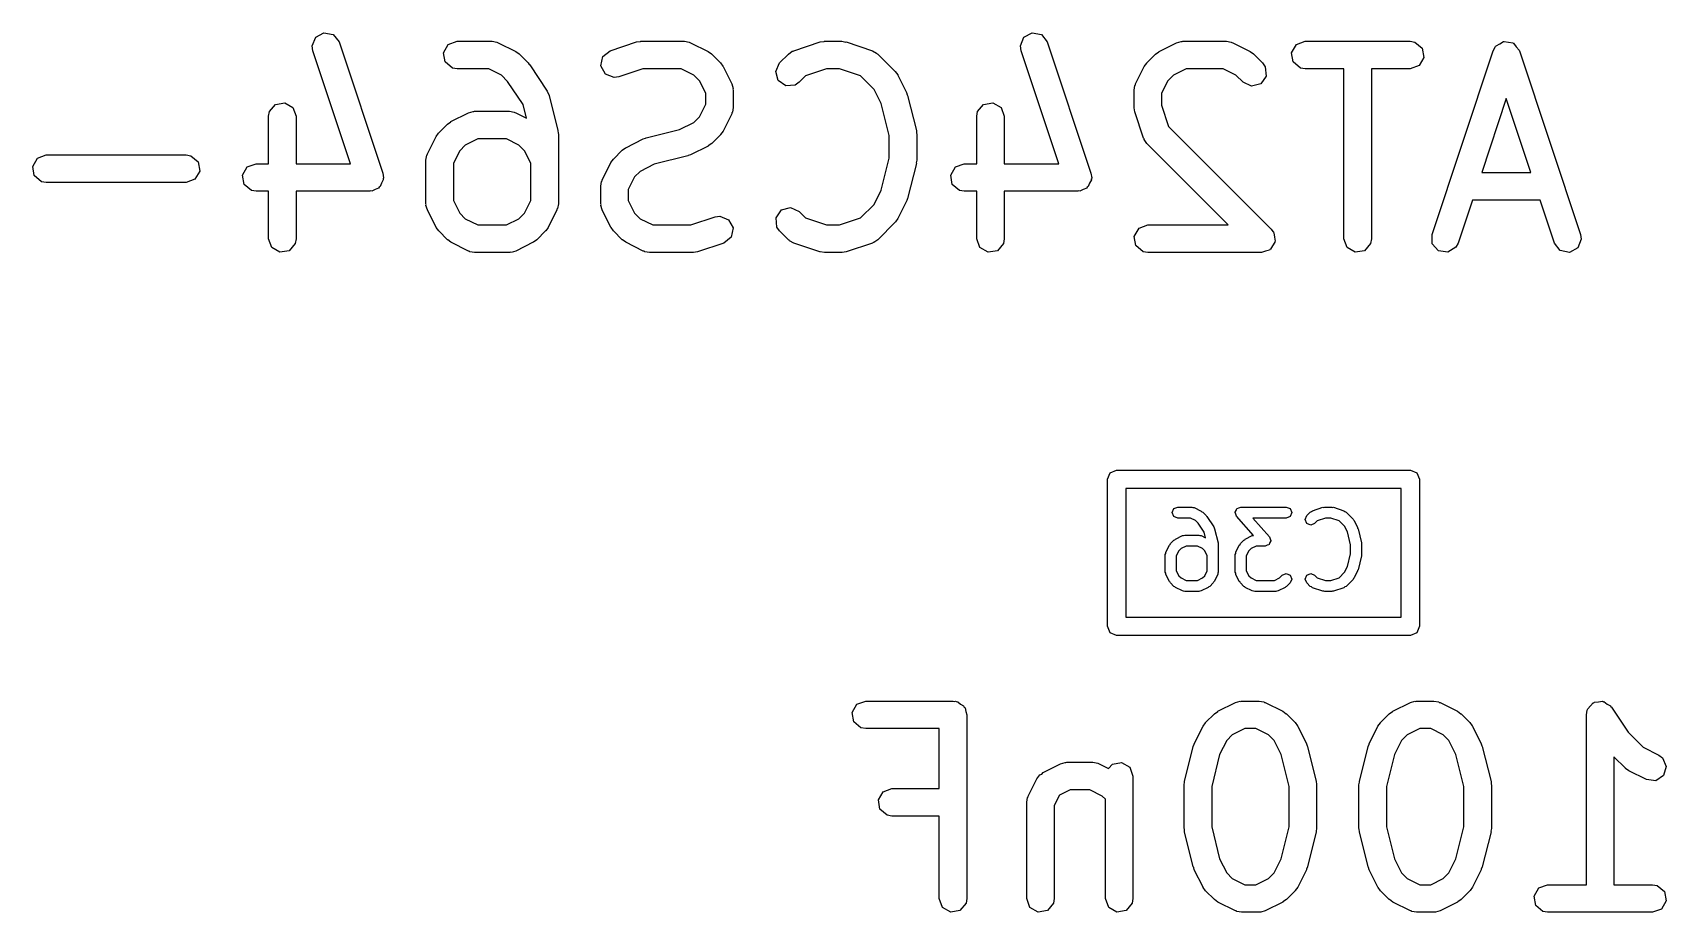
# Model space of a CAD drawing. Extents: x 0.18 to 5.48, y -2.58 to 1.79.
# Drawn here: x 3.1029 to 3.4533, y -0.5838 to -0.3952 of the extents above; entities that cross this region are included whole.
import ezdxf

# ---------------------------------------------------------------- set-up
doc = ezdxf.new("R2010")
doc.units = 0
doc.header["$MEASUREMENT"] = 0
doc.layers.add('BLACK', color=7, linetype='CONTINUOUS')

msp = doc.modelspace()

# ---------------------------------------------------------------- linework, layer by layer
at = {"layer": 'BLACK', "linetype": 'CONTINUOUS'}
for p, q in [((3.16364, -0.396181), (3.16541, -0.395219)), ((3.16541, -0.395219), (3.16739, -0.395624)), ((3.16739, -0.395624), (3.16865, -0.397206)), ((3.31549, -0.396181), (3.31727, -0.395219)), ((3.31727, -0.395219), (3.31925, -0.395624)), ((3.31925, -0.395624), (3.3205, -0.397206)), ((3.1629, -0.39806), (3.16364, -0.396181)), ((3.16305, -0.399074), (3.1629, -0.39806)), ((3.17112, -0.423309), (3.16305, -0.399074)), ((3.16865, -0.397206), (3.17802, -0.425328)), ((3.19106, -0.399502), (3.19207, -0.397753)), ((3.19207, -0.397753), (3.19397, -0.397062)), ((3.19397, -0.397062), (3.20147, -0.397062)), ((3.20147, -0.397062), (3.20248, -0.39724)), ((3.20248, -0.39724), (3.20261, -0.397354)), ((3.20261, -0.397354), (3.20279, -0.397374)), ((3.20279, -0.397374), (3.20654, -0.399249)), ((3.20654, -0.399249), (3.20725, -0.399775)), ((3.2252, -0.400344), (3.22678, -0.399089)), ((3.22678, -0.399089), (3.2324, -0.397214)), ((3.2324, -0.397214), (3.23328, -0.397084)), ((3.23328, -0.397084), (3.23334, -0.397062)), ((3.23334, -0.397062), (3.24271, -0.397062)), ((3.24271, -0.397062), (3.24372, -0.39724)), ((3.24372, -0.39724), (3.24386, -0.397354)), ((3.24386, -0.397354), (3.24403, -0.397374)), ((3.24403, -0.397374), (3.24778, -0.399249)), ((3.24778, -0.399249), (3.24849, -0.399775)), ((3.265, -0.399802), (3.26584, -0.399214)), ((3.26584, -0.399214), (3.26601, -0.399198)), ((3.26601, -0.399198), (3.26615, -0.399089)), ((3.26615, -0.399089), (3.27178, -0.397214)), ((3.27178, -0.397214), (3.27265, -0.397084)), ((3.27265, -0.397084), (3.27271, -0.397062)), ((3.27271, -0.397062), (3.27646, -0.397062)), ((3.27646, -0.397062), (3.27733, -0.397216)), ((3.27733, -0.397216), (3.27739, -0.397214)), ((3.27739, -0.397214), (3.28302, -0.399089)), ((3.28302, -0.399089), (3.28392, -0.399577)), ((3.31475, -0.39806), (3.31549, -0.396181)), ((3.3149, -0.399074), (3.31475, -0.39806)), ((3.32298, -0.423309), (3.3149, -0.399074)), ((3.3205, -0.397206), (3.32988, -0.425328)), ((3.34374, -0.399802), (3.34446, -0.399296)), ((3.34446, -0.399296), (3.3445, -0.399249)), ((3.3445, -0.399249), (3.34825, -0.397374)), ((3.34825, -0.397374), (3.34924, -0.397082)), ((3.34924, -0.397082), (3.34941, -0.397123)), ((3.34941, -0.397123), (3.34957, -0.397062)), ((3.34957, -0.397062), (3.35895, -0.397062)), ((3.35895, -0.397062), (3.35996, -0.39724)), ((3.35996, -0.39724), (3.36009, -0.397354)), ((3.36009, -0.397354), (3.36027, -0.397374)), ((3.36027, -0.397374), (3.36402, -0.399249)), ((3.36402, -0.399249), (3.36473, -0.399775)), ((3.37291, -0.399502), (3.37392, -0.397753)), ((3.37392, -0.397753), (3.37582, -0.397062)), ((3.37582, -0.397062), (3.39832, -0.397062)), ((3.39832, -0.397062), (3.39933, -0.39724)), ((3.39933, -0.39724), (3.40088, -0.398539)), ((3.40088, -0.398539), (3.40123, -0.400528)), ((3.40302, -0.438451), (3.41614, -0.399081)), ((3.41614, -0.399081), (3.41663, -0.398179)), ((3.41663, -0.398179), (3.4167, -0.398135)), ((3.4167, -0.398135), (3.41673, -0.398056)), ((3.41673, -0.398056), (3.41755, -0.397611)), ((3.41755, -0.397611), (3.41835, -0.397122)), ((3.41835, -0.397122), (3.41843, -0.397135)), ((3.41843, -0.397135), (3.41851, -0.397094)), ((3.41851, -0.397094), (3.41942, -0.397281)), ((3.41942, -0.397281), (3.42035, -0.397418)), ((3.42035, -0.397418), (3.4204, -0.397482)), ((3.4204, -0.397482), (3.42049, -0.397499)), ((3.42049, -0.397499), (3.42107, -0.398231)), ((3.42107, -0.398231), (3.42169, -0.39893)), ((3.42169, -0.39893), (3.42169, -0.399015)), ((3.42169, -0.399015), (3.42174, -0.399081)), ((3.42174, -0.399081), (3.43487, -0.438451)), ((3.19141, -0.401491), (3.19106, -0.399502)), ((3.19296, -0.40279), (3.19141, -0.401491)), ((3.19397, -0.402968), (3.19296, -0.40279)), ((3.20725, -0.399775), (3.20731, -0.399802)), ((3.20731, -0.399802), (3.20918, -0.401677)), ((3.20918, -0.401677), (3.20944, -0.402045)), ((3.20944, -0.402045), (3.20955, -0.402127)), ((3.20955, -0.402127), (3.2133, -0.407751)), ((3.22479, -0.402323), (3.2252, -0.400344)), ((3.22576, -0.404099), (3.22479, -0.402323)), ((3.24849, -0.399775), (3.24855, -0.399802)), ((3.24855, -0.399802), (3.25042, -0.401677)), ((3.25042, -0.401677), (3.25093, -0.4024)), ((3.25093, -0.4024), (3.25098, -0.402444)), ((3.25098, -0.402444), (3.25285, -0.406194)), ((3.26227, -0.403507), (3.26312, -0.401677)), ((3.26312, -0.401677), (3.265, -0.399802)), ((3.28392, -0.399577), (3.28401, -0.399727)), ((3.28401, -0.399727), (3.28417, -0.399802)), ((3.28417, -0.399802), (3.28792, -0.403551)), ((3.33943, -0.406194), (3.34131, -0.402444)), ((3.34131, -0.402444), (3.34183, -0.401735)), ((3.34183, -0.401735), (3.34186, -0.401677)), ((3.34186, -0.401677), (3.34374, -0.399802)), ((3.36473, -0.399775), (3.36479, -0.399802)), ((3.36479, -0.399802), (3.36666, -0.401677)), ((3.36666, -0.401677), (3.36725, -0.402517)), ((3.36725, -0.402517), (3.36742, -0.404529)), ((3.37326, -0.401491), (3.37291, -0.399502)), ((3.37481, -0.40279), (3.37326, -0.401491)), ((3.37582, -0.402968), (3.37481, -0.40279)), ((3.40022, -0.402277), (3.39832, -0.402968)), ((3.40123, -0.400528), (3.40022, -0.402277)), ((3.20077, -0.402968), (3.19397, -0.402968)), ((3.20347, -0.404316), (3.20077, -0.402968)), ((3.2048, -0.405646), (3.20347, -0.404316)), ((3.2081, -0.410601), (3.2048, -0.405646)), ((3.22763, -0.404841), (3.22576, -0.404099)), ((3.22865, -0.404691), (3.22763, -0.404841)), ((3.23382, -0.402968), (3.22865, -0.404691)), ((3.24202, -0.402968), (3.23382, -0.402968)), ((3.24471, -0.404316), (3.24202, -0.402968)), ((3.24591, -0.405514), (3.24471, -0.404316)), ((3.24726, -0.408211), (3.24591, -0.405514)), ((3.25285, -0.406194), (3.25314, -0.407176)), ((3.26279, -0.405458), (3.26227, -0.403507)), ((3.26445, -0.406617), (3.26279, -0.405458)), ((3.2673, -0.405852), (3.26646, -0.406441)), ((3.26868, -0.404471), (3.2673, -0.405852)), ((3.27319, -0.402968), (3.26868, -0.404471)), ((3.27598, -0.402968), (3.27319, -0.402968)), ((3.28049, -0.404471), (3.27598, -0.402968)), ((3.28341, -0.407388), (3.28049, -0.404471)), ((3.28792, -0.403551), (3.28843, -0.404275)), ((3.28843, -0.404275), (3.28847, -0.404319)), ((3.28847, -0.404319), (3.29035, -0.408068)), ((3.33941, -0.406369), (3.33943, -0.406194)), ((3.34638, -0.405514), (3.34503, -0.408211)), ((3.34757, -0.404317), (3.34638, -0.405514)), ((3.35027, -0.402968), (3.34757, -0.404317)), ((3.35825, -0.402968), (3.35027, -0.402968)), ((3.36095, -0.404316), (3.35825, -0.402968)), ((3.36248, -0.405852), (3.36095, -0.404316)), ((3.36431, -0.406706), (3.36248, -0.405852)), ((3.36627, -0.406183), (3.36431, -0.406706)), ((3.36742, -0.404529), (3.36627, -0.406183)), ((3.38412, -0.402968), (3.37582, -0.402968)), ((3.38412, -0.439385), (3.38412, -0.402968)), ((3.39832, -0.402968), (3.39002, -0.402968)), ((3.39002, -0.402968), (3.39002, -0.439385)), ((3.2133, -0.407751), (3.2137, -0.408659)), ((3.2137, -0.408659), (3.21371, -0.408673)), ((3.21371, -0.408673), (3.21558, -0.416172)), ((3.24726, -0.410567), (3.24726, -0.408211)), ((3.25314, -0.407176), (3.2531, -0.407348)), ((3.2531, -0.407348), (3.25316, -0.407514)), ((3.25316, -0.407514), (3.25316, -0.411264)), ((3.26646, -0.406441), (3.26445, -0.406617)), ((3.28492, -0.410419), (3.28341, -0.407388)), ((3.29035, -0.408068), (3.29049, -0.408557)), ((3.29049, -0.408557), (3.29057, -0.408673)), ((3.29057, -0.408673), (3.29245, -0.416172)), ((3.33912, -0.407514), (3.3393, -0.406504)), ((3.33912, -0.411264), (3.33912, -0.407514)), ((3.3393, -0.406504), (3.33941, -0.406369)), ((3.34503, -0.408211), (3.34503, -0.410784)), ((3.41894, -0.409352), (3.41366, -0.425184)), ((3.42422, -0.425184), (3.41894, -0.409352)), ((3.15352, -0.413138), (3.1537, -0.412128)), ((3.15352, -0.423309), (3.15352, -0.413138)), ((3.1537, -0.412128), (3.155, -0.410581)), ((3.155, -0.410581), (3.15699, -0.41023)), ((3.15699, -0.41023), (3.15874, -0.41124)), ((3.15874, -0.41124), (3.15943, -0.413138)), ((3.15943, -0.413138), (3.15943, -0.423309)), ((3.19265, -0.414247), (3.1964, -0.412372)), ((3.1964, -0.412372), (3.19738, -0.41208)), ((3.19738, -0.41208), (3.19755, -0.412121)), ((3.19755, -0.412121), (3.19772, -0.41206)), ((3.19772, -0.41206), (3.20522, -0.41206)), ((3.20522, -0.41206), (3.20623, -0.412238)), ((3.20623, -0.412238), (3.20636, -0.412352)), ((3.20636, -0.412352), (3.20654, -0.412372)), ((3.20654, -0.412372), (3.20883, -0.413518)), ((3.20883, -0.413518), (3.2081, -0.410601)), ((3.24471, -0.414461), (3.24591, -0.413264)), ((3.24591, -0.413264), (3.24726, -0.410567)), ((3.25285, -0.412584), (3.25098, -0.416334)), ((3.25287, -0.412409), (3.25285, -0.412584)), ((3.25299, -0.412274), (3.25287, -0.412409)), ((3.25316, -0.411264), (3.25299, -0.412274)), ((3.28663, -0.417251), (3.28492, -0.410419)), ((3.30538, -0.413138), (3.30555, -0.412128)), ((3.30538, -0.423309), (3.30538, -0.413138)), ((3.30555, -0.412128), (3.30685, -0.410581)), ((3.30685, -0.410581), (3.30884, -0.41023)), ((3.30884, -0.41023), (3.31059, -0.41124)), ((3.31059, -0.41124), (3.31128, -0.413138)), ((3.31128, -0.413138), (3.31128, -0.423309)), ((3.33914, -0.411324), (3.33912, -0.411264)), ((3.33927, -0.412197), (3.33914, -0.411324)), ((3.34115, -0.417822), (3.33927, -0.412197)), ((3.34503, -0.410784), (3.34653, -0.415293)), ((3.18945, -0.417442), (3.18998, -0.416733)), ((3.18998, -0.416733), (3.19001, -0.416675)), ((3.19001, -0.416675), (3.19188, -0.4148)), ((3.19188, -0.4148), (3.1926, -0.414294)), ((3.1926, -0.414294), (3.19265, -0.414247)), ((3.21558, -0.416172), (3.21562, -0.41676)), ((3.21562, -0.41676), (3.21567, -0.416888)), ((3.2345, -0.417773), (3.24168, -0.415977)), ((3.24168, -0.415977), (3.24471, -0.414461)), ((3.25098, -0.416334), (3.25045, -0.417043)), ((3.29245, -0.416172), (3.29249, -0.41676)), ((3.29249, -0.41676), (3.29253, -0.416888)), ((3.34653, -0.415293), (3.36854, -0.437297)), ((3.18758, -0.421192), (3.18945, -0.417442)), ((3.19572, -0.419315), (3.19452, -0.420512)), ((3.19842, -0.417966), (3.19572, -0.419315)), ((3.20452, -0.417966), (3.19842, -0.417966)), ((3.20722, -0.419315), (3.20452, -0.417966)), ((3.20841, -0.420512), (3.20722, -0.419315)), ((3.21567, -0.416888), (3.21567, -0.431886)), ((3.22938, -0.420424), (3.2301, -0.419918)), ((3.2301, -0.419918), (3.23014, -0.419871)), ((3.23014, -0.419871), (3.23389, -0.417996)), ((3.23389, -0.417996), (3.23438, -0.417851)), ((3.23438, -0.417851), (3.2345, -0.417773)), ((3.24778, -0.419529), (3.24403, -0.421404)), ((3.24783, -0.419482), (3.24778, -0.419529)), ((3.24855, -0.418976), (3.24783, -0.419482)), ((3.25042, -0.417101), (3.24855, -0.418976)), ((3.25045, -0.417043), (3.25042, -0.417101)), ((3.28663, -0.422149), (3.28663, -0.417251)), ((3.29253, -0.416888), (3.29253, -0.422512)), ((3.34126, -0.41796), (3.34115, -0.417822)), ((3.34127, -0.418136), (3.34126, -0.41796)), ((3.34186, -0.418976), (3.34127, -0.418136)), ((3.35932, -0.436432), (3.34186, -0.418976)), ((3.10295, -0.423874), (3.10396, -0.422125)), ((3.10396, -0.422125), (3.10585, -0.421434)), ((3.10585, -0.421434), (3.13585, -0.421434)), ((3.13585, -0.421434), (3.13686, -0.421612)), ((3.13686, -0.421612), (3.13841, -0.422911)), ((3.13841, -0.422911), (3.13876, -0.4249)), ((3.14895, -0.424), (3.15085, -0.423309)), ((3.15085, -0.423309), (3.15352, -0.423309)), ((3.15943, -0.423309), (3.17112, -0.423309)), ((3.18727, -0.422512), (3.18744, -0.421502)), ((3.18727, -0.431886), (3.18727, -0.422512)), ((3.18744, -0.421502), (3.18756, -0.421367)), ((3.18756, -0.421367), (3.18758, -0.421192)), ((3.19452, -0.420512), (3.19317, -0.423209)), ((3.19317, -0.423209), (3.19317, -0.431189)), ((3.20976, -0.423209), (3.20841, -0.420512)), ((3.20976, -0.431189), (3.20976, -0.423209)), ((3.22507, -0.426816), (3.22695, -0.423066)), ((3.22695, -0.423066), (3.22747, -0.422357)), ((3.22747, -0.422357), (3.2275, -0.422299)), ((3.2275, -0.422299), (3.22938, -0.420424)), ((3.23624, -0.423423), (3.23321, -0.424939)), ((3.24343, -0.421627), (3.23624, -0.423423)), ((3.24354, -0.421549), (3.24343, -0.421627)), ((3.24403, -0.421404), (3.24354, -0.421549)), ((3.28492, -0.428981), (3.28663, -0.422149)), ((3.29245, -0.423228), (3.29057, -0.430727)), ((3.29253, -0.422512), (3.29243, -0.423093)), ((3.29243, -0.423093), (3.29245, -0.423228)), ((3.30081, -0.424), (3.30271, -0.423309)), ((3.30271, -0.423309), (3.30538, -0.423309)), ((3.31128, -0.423309), (3.32298, -0.423309)), ((3.1033, -0.425863), (3.10295, -0.423874)), ((3.10484, -0.427162), (3.1033, -0.425863)), ((3.10585, -0.42734), (3.10484, -0.427162)), ((3.13585, -0.42734), (3.10585, -0.42734)), ((3.13775, -0.426649), (3.13585, -0.42734)), ((3.13876, -0.4249), (3.13775, -0.426649)), ((3.14794, -0.425749), (3.14895, -0.424)), ((3.14829, -0.427738), (3.14794, -0.425749)), ((3.17813, -0.426774), (3.17773, -0.427472)), ((3.17802, -0.425328), (3.17817, -0.426342)), ((3.17817, -0.426342), (3.17809, -0.426552)), ((3.17809, -0.426552), (3.17813, -0.426774)), ((3.22476, -0.428136), (3.22494, -0.427127)), ((3.22494, -0.427127), (3.22505, -0.426991)), ((3.22505, -0.426991), (3.22507, -0.426816)), ((3.23202, -0.426136), (3.23067, -0.428834)), ((3.23321, -0.424939), (3.23202, -0.426136)), ((3.2998, -0.425749), (3.30081, -0.424)), ((3.30015, -0.427738), (3.2998, -0.425749)), ((3.32998, -0.426774), (3.32958, -0.427472)), ((3.32988, -0.425328), (3.33003, -0.426342)), ((3.33003, -0.426342), (3.32995, -0.426552)), ((3.32995, -0.426552), (3.32998, -0.426774)), ((3.41366, -0.425184), (3.42422, -0.425184)), ((3.14984, -0.429036), (3.14829, -0.427738)), ((3.15085, -0.429214), (3.14984, -0.429036)), ((3.15352, -0.429214), (3.15085, -0.429214)), ((3.15352, -0.439385), (3.15352, -0.429214)), ((3.17522, -0.429214), (3.15943, -0.429214)), ((3.15943, -0.429214), (3.15943, -0.439385)), ((3.17543, -0.429137), (3.17522, -0.429214)), ((3.17565, -0.429183), (3.17543, -0.429137)), ((3.17636, -0.428799), (3.17565, -0.429183)), ((3.17712, -0.428524), (3.17636, -0.428799)), ((3.17723, -0.428328), (3.17712, -0.428524)), ((3.17743, -0.428221), (3.17723, -0.428328)), ((3.17773, -0.427472), (3.17743, -0.428221)), ((3.22476, -0.431886), (3.22476, -0.428136)), ((3.23067, -0.428834), (3.23067, -0.431189)), ((3.28341, -0.432012), (3.28492, -0.428981)), ((3.29057, -0.430727), (3.29036, -0.431193)), ((3.3017, -0.429036), (3.30015, -0.427738)), ((3.30271, -0.429214), (3.3017, -0.429036)), ((3.30538, -0.429214), (3.30271, -0.429214)), ((3.30538, -0.439385), (3.30538, -0.429214)), ((3.32708, -0.429214), (3.31128, -0.429214)), ((3.31128, -0.429214), (3.31128, -0.439385)), ((3.32729, -0.429137), (3.32708, -0.429214)), ((3.32751, -0.429183), (3.32729, -0.429137)), ((3.32822, -0.428799), (3.32751, -0.429183)), ((3.32897, -0.428524), (3.32822, -0.428799)), ((3.32909, -0.428328), (3.32897, -0.428524)), ((3.32929, -0.428221), (3.32909, -0.428328)), ((3.32958, -0.427472), (3.32929, -0.428221)), ((3.18733, -0.432052), (3.18727, -0.431886)), ((3.18729, -0.432224), (3.18733, -0.432052)), ((3.18758, -0.433206), (3.18729, -0.432224)), ((3.18945, -0.436956), (3.18758, -0.433206)), ((3.19317, -0.431189), (3.19452, -0.433886)), ((3.19452, -0.433886), (3.19572, -0.435084)), ((3.20722, -0.435084), (3.20841, -0.433886)), ((3.20841, -0.433886), (3.20976, -0.431189)), ((3.21536, -0.433206), (3.21348, -0.436956)), ((3.21538, -0.433031), (3.21536, -0.433206)), ((3.21549, -0.432896), (3.21538, -0.433031)), ((3.21567, -0.431886), (3.21549, -0.432896)), ((3.22482, -0.432052), (3.22476, -0.431886)), ((3.22478, -0.432224), (3.22482, -0.432052)), ((3.22507, -0.433206), (3.22478, -0.432224)), ((3.22695, -0.436956), (3.22507, -0.433206)), ((3.23067, -0.431189), (3.23202, -0.433886)), ((3.23202, -0.433886), (3.23321, -0.435084)), ((3.26236, -0.434871), (3.26352, -0.433217)), ((3.26352, -0.433217), (3.26547, -0.432694)), ((3.26547, -0.432694), (3.2673, -0.433548)), ((3.2673, -0.433548), (3.26868, -0.434929)), ((3.28049, -0.434929), (3.28341, -0.432012)), ((3.29035, -0.431332), (3.28847, -0.435081)), ((3.29036, -0.431193), (3.29035, -0.431332)), ((3.41169, -0.431089), (3.40862, -0.440319)), ((3.42619, -0.431089), (3.41169, -0.431089)), ((3.42926, -0.440319), (3.42619, -0.431089)), ((3.1895, -0.437), (3.18945, -0.436956)), ((3.19001, -0.437723), (3.1895, -0.437)), ((3.19188, -0.439598), (3.19001, -0.437723)), ((3.19572, -0.435084), (3.19842, -0.436432)), ((3.19842, -0.436432), (3.20452, -0.436432)), ((3.20452, -0.436432), (3.20722, -0.435084)), ((3.21293, -0.437723), (3.21105, -0.439598)), ((3.21296, -0.437665), (3.21293, -0.437723)), ((3.21348, -0.436956), (3.21296, -0.437665)), ((3.22699, -0.437), (3.22695, -0.436956)), ((3.2275, -0.437723), (3.22699, -0.437)), ((3.22938, -0.439598), (3.2275, -0.437723)), ((3.23321, -0.435084), (3.23591, -0.436432)), ((3.23591, -0.436432), (3.24411, -0.436432)), ((3.24411, -0.436432), (3.24928, -0.434709)), ((3.24928, -0.434709), (3.25029, -0.434559)), ((3.25029, -0.434559), (3.25217, -0.435301)), ((3.25217, -0.435301), (3.25313, -0.437077)), ((3.25313, -0.437077), (3.25273, -0.439056)), ((3.26253, -0.436883), (3.26236, -0.434871)), ((3.26312, -0.437723), (3.26253, -0.436883)), ((3.265, -0.439598), (3.26312, -0.437723)), ((3.26868, -0.434929), (3.27319, -0.436432)), ((3.27319, -0.436432), (3.27598, -0.436432)), ((3.27598, -0.436432), (3.28049, -0.434929)), ((3.28792, -0.435849), (3.28417, -0.439598)), ((3.28795, -0.43579), (3.28792, -0.435849)), ((3.28847, -0.435081), (3.28795, -0.43579)), ((3.33917, -0.438872), (3.34018, -0.437123)), ((3.34018, -0.437123), (3.34208, -0.436432)), ((3.34208, -0.436432), (3.35932, -0.436432)), ((3.36854, -0.437297), (3.3689, -0.437825)), ((3.3689, -0.437825), (3.369, -0.437909)), ((3.15421, -0.441283), (3.15352, -0.439385)), ((3.15596, -0.442293), (3.15421, -0.441283)), ((3.15925, -0.440395), (3.15795, -0.441942)), ((3.15943, -0.439385), (3.15925, -0.440395)), ((3.19194, -0.439625), (3.19188, -0.439598)), ((3.19265, -0.440151), (3.19194, -0.439625)), ((3.1964, -0.442026), (3.19265, -0.440151)), ((3.21029, -0.440151), (3.20654, -0.442026)), ((3.21033, -0.440104), (3.21029, -0.440151)), ((3.21105, -0.439598), (3.21033, -0.440104)), ((3.22943, -0.439625), (3.22938, -0.439598)), ((3.23014, -0.440151), (3.22943, -0.439625)), ((3.23389, -0.442026), (3.23014, -0.440151)), ((3.25115, -0.440311), (3.24552, -0.442186)), ((3.25273, -0.439056), (3.25115, -0.440311)), ((3.26516, -0.439673), (3.265, -0.439598)), ((3.26525, -0.439823), (3.26516, -0.439673)), ((3.26615, -0.440311), (3.26525, -0.439823)), ((3.27177, -0.442186), (3.26615, -0.440311)), ((3.28302, -0.440311), (3.27739, -0.442186)), ((3.28315, -0.440202), (3.28302, -0.440311)), ((3.28333, -0.440186), (3.28315, -0.440202)), ((3.28417, -0.439598), (3.28333, -0.440186)), ((3.30607, -0.441283), (3.30538, -0.439385)), ((3.30782, -0.442293), (3.30607, -0.441283)), ((3.3111, -0.440395), (3.30981, -0.441942)), ((3.31128, -0.439385), (3.3111, -0.440395)), ((3.33952, -0.440861), (3.33917, -0.438872)), ((3.34107, -0.44216), (3.33952, -0.440861)), ((3.36879, -0.440877), (3.36835, -0.441647)), ((3.3693, -0.440149), (3.36879, -0.440877)), ((3.369, -0.437909), (3.36902, -0.437987)), ((3.36902, -0.437987), (3.36912, -0.438137)), ((3.36912, -0.438137), (3.3692, -0.439023)), ((3.3692, -0.439023), (3.36936, -0.439898)), ((3.36936, -0.439898), (3.36929, -0.440015)), ((3.36929, -0.440015), (3.3693, -0.440149)), ((3.38481, -0.441283), (3.38412, -0.439385)), ((3.38656, -0.442293), (3.38481, -0.441283)), ((3.38984, -0.440395), (3.38855, -0.441942)), ((3.39002, -0.439385), (3.38984, -0.440395)), ((3.40307, -0.44047), (3.40302, -0.438451)), ((3.40441, -0.441982), (3.40307, -0.44047)), ((3.40813, -0.441221), (3.40641, -0.442278)), ((3.40862, -0.440319), (3.40813, -0.441221)), ((3.43052, -0.441901), (3.42926, -0.440319)), ((3.43427, -0.441344), (3.4325, -0.442306)), ((3.43502, -0.439466), (3.43427, -0.441344)), ((3.43487, -0.438451), (3.43502, -0.439466)), ((3.15795, -0.441942), (3.15596, -0.442293)), ((3.19657, -0.442046), (3.1964, -0.442026)), ((3.19671, -0.44216), (3.19657, -0.442046)), ((3.19772, -0.442338), (3.19671, -0.44216)), ((3.20522, -0.442338), (3.19772, -0.442338)), ((3.20538, -0.442277), (3.20522, -0.442338)), ((3.20555, -0.442318), (3.20538, -0.442277)), ((3.20654, -0.442026), (3.20555, -0.442318)), ((3.23407, -0.442046), (3.23389, -0.442026)), ((3.2342, -0.44216), (3.23407, -0.442046)), ((3.23521, -0.442338), (3.2342, -0.44216)), ((3.24459, -0.442338), (3.23521, -0.442338)), ((3.24465, -0.442316), (3.24459, -0.442338)), ((3.24552, -0.442186), (3.24465, -0.442316)), ((3.27184, -0.442184), (3.27177, -0.442186)), ((3.27271, -0.442338), (3.27184, -0.442184)), ((3.27646, -0.442338), (3.27271, -0.442338)), ((3.27652, -0.442316), (3.27646, -0.442338)), ((3.27739, -0.442186), (3.27652, -0.442316)), ((3.30981, -0.441942), (3.30782, -0.442293)), ((3.34208, -0.442338), (3.34107, -0.44216)), ((3.36645, -0.442338), (3.34208, -0.442338)), ((3.36728, -0.442034), (3.36645, -0.442338)), ((3.36814, -0.441804), (3.36728, -0.442034)), ((3.36822, -0.441693), (3.36814, -0.441804)), ((3.36835, -0.441647), (3.36822, -0.441693)), ((3.38855, -0.441942), (3.38656, -0.442293)), ((3.40641, -0.442278), (3.40441, -0.441982)), ((3.4325, -0.442306), (3.43052, -0.441901)), ((3.33341, -0.490945), (3.33398, -0.489553)), ((3.33398, -0.489553), (3.33537, -0.488976)), ((3.33537, -0.488976), (3.39837, -0.488976)), ((3.39837, -0.488976), (3.39976, -0.489553)), ((3.39976, -0.489553), (3.40034, -0.490945)), ((3.33341, -0.522441), (3.33341, -0.490945)), ((3.33734, -0.492913), (3.33734, -0.520472)), ((3.3964, -0.492913), (3.33734, -0.492913)), ((3.3964, -0.520472), (3.3964, -0.492913)), ((3.40034, -0.490945), (3.40034, -0.522441)), ((3.34732, -0.498069), (3.34766, -0.497234)), ((3.34766, -0.497234), (3.3485, -0.496888)), ((3.3485, -0.496888), (3.3515, -0.496888)), ((3.3515, -0.496888), (3.35175, -0.496993)), ((3.35175, -0.496993), (3.35203, -0.497013)), ((3.35203, -0.497013), (3.35353, -0.497762)), ((3.361, -0.497618), (3.36116, -0.497234)), ((3.36116, -0.497234), (3.3612, -0.497218)), ((3.3612, -0.497218), (3.36122, -0.49718)), ((3.36122, -0.49718), (3.36161, -0.497047)), ((3.36161, -0.497047), (3.362, -0.496888)), ((3.362, -0.496888), (3.37175, -0.496888)), ((3.37175, -0.496888), (3.37258, -0.497234)), ((3.37258, -0.497234), (3.37293, -0.498069)), ((3.37737, -0.497698), (3.37962, -0.496949)), ((3.37962, -0.496949), (3.37981, -0.496962)), ((3.37981, -0.496962), (3.37999, -0.496888)), ((3.37999, -0.496888), (3.38149, -0.496888)), ((3.38149, -0.496888), (3.38167, -0.496962)), ((3.38167, -0.496962), (3.38187, -0.496949)), ((3.38187, -0.496949), (3.38412, -0.497698)), ((3.34766, -0.498904), (3.34732, -0.498069)), ((3.3485, -0.49925), (3.34766, -0.498904)), ((3.35122, -0.49925), (3.3485, -0.49925)), ((3.3523, -0.49979), (3.35122, -0.49925)), ((3.35283, -0.500321), (3.3523, -0.49979)), ((3.35415, -0.502304), (3.35283, -0.500321)), ((3.35353, -0.497762), (3.35365, -0.497909)), ((3.35365, -0.497909), (3.35383, -0.497984)), ((3.35383, -0.497984), (3.35458, -0.498734)), ((3.35458, -0.498734), (3.35463, -0.498846)), ((3.35463, -0.498846), (3.35473, -0.498914)), ((3.35473, -0.498914), (3.35623, -0.501163)), ((3.36082, -0.49799), (3.361, -0.497618)), ((3.36083, -0.49803), (3.36082, -0.49799)), ((3.36082, -0.498069), (3.36083, -0.49803)), ((3.36097, -0.498453), (3.36082, -0.498069)), ((3.36111, -0.498847), (3.36097, -0.498453)), ((3.36474, -0.502993), (3.36111, -0.498847)), ((3.37175, -0.49925), (3.3646, -0.49925)), ((3.3646, -0.49925), (3.36813, -0.50329)), ((3.37258, -0.498904), (3.37175, -0.49925)), ((3.37293, -0.498069), (3.37258, -0.498904)), ((3.37581, -0.499569), (3.37616, -0.498734)), ((3.37616, -0.500404), (3.37581, -0.499569)), ((3.37616, -0.498734), (3.37691, -0.497984)), ((3.37699, -0.50075), (3.37616, -0.500404)), ((3.37691, -0.497984), (3.37716, -0.497879)), ((3.37783, -0.500404), (3.37699, -0.50075)), ((3.37716, -0.497879), (3.37737, -0.497698)), ((3.37838, -0.499851), (3.37783, -0.500404)), ((3.38019, -0.49925), (3.37838, -0.499851)), ((3.3813, -0.49925), (3.38019, -0.49925)), ((3.38311, -0.499851), (3.3813, -0.49925)), ((3.38427, -0.501018), (3.38311, -0.499851)), ((3.38412, -0.497698), (3.38432, -0.497879)), ((3.38432, -0.497879), (3.38458, -0.497984)), ((3.38458, -0.497984), (3.38608, -0.499484)), ((3.38608, -0.499484), (3.38615, -0.499663)), ((3.38615, -0.499663), (3.3863, -0.49979)), ((3.3863, -0.49979), (3.38705, -0.50129)), ((3.34691, -0.504733), (3.34766, -0.503983)), ((3.34766, -0.503983), (3.34784, -0.503909)), ((3.34784, -0.503909), (3.34797, -0.503762)), ((3.34797, -0.503762), (3.34947, -0.503012)), ((3.34947, -0.503012), (3.34974, -0.502992)), ((3.34974, -0.502992), (3.35, -0.502887)), ((3.35, -0.502887), (3.353, -0.502887)), ((3.353, -0.502887), (3.35325, -0.502992)), ((3.35325, -0.502992), (3.35353, -0.503012)), ((3.35353, -0.503012), (3.35444, -0.50347)), ((3.35444, -0.50347), (3.35415, -0.502304)), ((3.35623, -0.501163), (3.35627, -0.501366)), ((3.35627, -0.501366), (3.35639, -0.501532)), ((3.35639, -0.501532), (3.35714, -0.504532)), ((3.36191, -0.504733), (3.36266, -0.503983)), ((3.36266, -0.503983), (3.36284, -0.503909)), ((3.36284, -0.503909), (3.36297, -0.503762)), ((3.36297, -0.503762), (3.36447, -0.503012)), ((3.36447, -0.503012), (3.36474, -0.502993)), ((3.36813, -0.50329), (3.36827, -0.503684)), ((3.36842, -0.504147), (3.36824, -0.504519)), ((3.36827, -0.503684), (3.36843, -0.504068)), ((3.36843, -0.504068), (3.36841, -0.504107)), ((3.36841, -0.504107), (3.36842, -0.504147)), ((3.38488, -0.502231), (3.38427, -0.501018)), ((3.38556, -0.504963), (3.38488, -0.502231)), ((3.38705, -0.50129), (3.38706, -0.501424)), ((3.38706, -0.501424), (3.38714, -0.501532)), ((3.38714, -0.501532), (3.38789, -0.504532)), ((3.34582, -0.507068), (3.34592, -0.506814)), ((3.34582, -0.510817), (3.34582, -0.507068)), ((3.34592, -0.506814), (3.34594, -0.50654)), ((3.34594, -0.50654), (3.34669, -0.50504)), ((3.34669, -0.50504), (3.34684, -0.504912)), ((3.34684, -0.504912), (3.34691, -0.504733)), ((3.34872, -0.506268), (3.34818, -0.507347)), ((3.34818, -0.507347), (3.34818, -0.510539)), ((3.3492, -0.505789), (3.34872, -0.506268)), ((3.35028, -0.505249), (3.3492, -0.505789)), ((3.35272, -0.505249), (3.35028, -0.505249)), ((3.3538, -0.505789), (3.35272, -0.505249)), ((3.35428, -0.506268), (3.3538, -0.505789)), ((3.35482, -0.507347), (3.35428, -0.506268)), ((3.35482, -0.510539), (3.35482, -0.507347)), ((3.35714, -0.504532), (3.35712, -0.50468)), ((3.35712, -0.50468), (3.35718, -0.504818)), ((3.35718, -0.504818), (3.35718, -0.510817)), ((3.36082, -0.507068), (3.36092, -0.506814)), ((3.36082, -0.510817), (3.36082, -0.507068)), ((3.36092, -0.506814), (3.36094, -0.50654)), ((3.36094, -0.50654), (3.36169, -0.50504)), ((3.36169, -0.50504), (3.36184, -0.504912)), ((3.36184, -0.504912), (3.36191, -0.504733)), ((3.36372, -0.506268), (3.36318, -0.507347)), ((3.36318, -0.507347), (3.36318, -0.510539)), ((3.3642, -0.505789), (3.36372, -0.506268)), ((3.36527, -0.505249), (3.3642, -0.505789)), ((3.36725, -0.505249), (3.36527, -0.505249)), ((3.36763, -0.50509), (3.36725, -0.505249)), ((3.36802, -0.504957), (3.36763, -0.50509)), ((3.36804, -0.504919), (3.36802, -0.504957)), ((3.36808, -0.504903), (3.36804, -0.504919)), ((3.36824, -0.504519), (3.36808, -0.504903)), ((3.38488, -0.509655), (3.38556, -0.506922)), ((3.38556, -0.506922), (3.38556, -0.504963)), ((3.38789, -0.507354), (3.38714, -0.510354)), ((3.38789, -0.504532), (3.38787, -0.50468)), ((3.38787, -0.50468), (3.38792, -0.504818)), ((3.38792, -0.507068), (3.38787, -0.507206)), ((3.38787, -0.507206), (3.38789, -0.507354)), ((3.38792, -0.504818), (3.38792, -0.507068)), ((3.34592, -0.511071), (3.34582, -0.510817)), ((3.34594, -0.511346), (3.34592, -0.511071)), ((3.34669, -0.512845), (3.34594, -0.511346)), ((3.34818, -0.510539), (3.34872, -0.511618)), ((3.35428, -0.511618), (3.35482, -0.510539)), ((3.35705, -0.511346), (3.3563, -0.512845)), ((3.35707, -0.511071), (3.35705, -0.511346)), ((3.35718, -0.510817), (3.35707, -0.511071)), ((3.36092, -0.511071), (3.36082, -0.510817)), ((3.36094, -0.511346), (3.36092, -0.511071)), ((3.36169, -0.512845), (3.36094, -0.511346)), ((3.36318, -0.510539), (3.36372, -0.511618)), ((3.37091, -0.511482), (3.37175, -0.511136)), ((3.37175, -0.511136), (3.37258, -0.511482)), ((3.37616, -0.511482), (3.37699, -0.511136)), ((3.37699, -0.511136), (3.37783, -0.511482)), ((3.38311, -0.512035), (3.38427, -0.510868)), ((3.38427, -0.510868), (3.38488, -0.509655)), ((3.38705, -0.510596), (3.3863, -0.512096)), ((3.38706, -0.510462), (3.38705, -0.510596)), ((3.38714, -0.510354), (3.38706, -0.510462)), ((3.34684, -0.512973), (3.34669, -0.512845)), ((3.34691, -0.513152), (3.34684, -0.512973)), ((3.34766, -0.513902), (3.34691, -0.513152)), ((3.34784, -0.513977), (3.34766, -0.513902)), ((3.34797, -0.514124), (3.34784, -0.513977)), ((3.34947, -0.514873), (3.34797, -0.514124)), ((3.34872, -0.511618), (3.3492, -0.512096)), ((3.3492, -0.512096), (3.35028, -0.512636)), ((3.34974, -0.514893), (3.34947, -0.514873)), ((3.35, -0.514998), (3.34974, -0.514893)), ((3.35028, -0.512636), (3.35272, -0.512636)), ((3.35272, -0.512636), (3.3538, -0.512096)), ((3.35325, -0.514893), (3.353, -0.514998)), ((3.35353, -0.514873), (3.35325, -0.514893)), ((3.35503, -0.514124), (3.35353, -0.514873)), ((3.3538, -0.512096), (3.35428, -0.511618)), ((3.35515, -0.513977), (3.35503, -0.514124)), ((3.35533, -0.513902), (3.35515, -0.513977)), ((3.35608, -0.513152), (3.35533, -0.513902)), ((3.35616, -0.512973), (3.35608, -0.513152)), ((3.3563, -0.512845), (3.35616, -0.512973)), ((3.36184, -0.512973), (3.36169, -0.512845)), ((3.36191, -0.513152), (3.36184, -0.512973)), ((3.36266, -0.513902), (3.36191, -0.513152)), ((3.36284, -0.513977), (3.36266, -0.513902)), ((3.36297, -0.514124), (3.36284, -0.513977)), ((3.36447, -0.514873), (3.36297, -0.514124)), ((3.36372, -0.511618), (3.3642, -0.512096)), ((3.3642, -0.512096), (3.36527, -0.512636)), ((3.36474, -0.514893), (3.36447, -0.514873)), ((3.365, -0.514998), (3.36474, -0.514893)), ((3.36527, -0.512636), (3.36922, -0.512636)), ((3.36922, -0.512636), (3.3703, -0.512096)), ((3.36975, -0.514893), (3.3695, -0.514998)), ((3.37002, -0.514873), (3.36975, -0.514893)), ((3.37152, -0.514124), (3.37002, -0.514873)), ((3.3703, -0.512096), (3.37091, -0.511482)), ((3.37165, -0.513977), (3.37152, -0.514124)), ((3.37183, -0.513902), (3.37165, -0.513977)), ((3.37258, -0.513152), (3.37183, -0.513902)), ((3.37258, -0.511482), (3.37293, -0.512317)), ((3.37293, -0.512317), (3.37258, -0.513152)), ((3.37581, -0.512317), (3.37616, -0.511482)), ((3.37616, -0.513152), (3.37581, -0.512317)), ((3.37691, -0.513902), (3.37616, -0.513152)), ((3.37716, -0.514007), (3.37691, -0.513902)), ((3.37737, -0.514188), (3.37716, -0.514007)), ((3.37962, -0.514937), (3.37737, -0.514188)), ((3.37783, -0.511482), (3.37838, -0.512035)), ((3.37838, -0.512035), (3.38019, -0.512636)), ((3.37981, -0.514924), (3.37962, -0.514937)), ((3.37999, -0.514998), (3.37981, -0.514924)), ((3.38019, -0.512636), (3.3813, -0.512636)), ((3.3813, -0.512636), (3.38311, -0.512035)), ((3.38167, -0.514924), (3.38149, -0.514998)), ((3.38187, -0.514937), (3.38167, -0.514924)), ((3.38412, -0.514188), (3.38187, -0.514937)), ((3.38432, -0.514007), (3.38412, -0.514188)), ((3.38458, -0.513902), (3.38432, -0.514007)), ((3.38608, -0.512402), (3.38458, -0.513902)), ((3.38615, -0.512223), (3.38608, -0.512402)), ((3.3863, -0.512096), (3.38615, -0.512223)), ((3.353, -0.514998), (3.35, -0.514998)), ((3.3695, -0.514998), (3.365, -0.514998)), ((3.38149, -0.514998), (3.37999, -0.514998)), ((3.33734, -0.520472), (3.3964, -0.520472)), ((3.33398, -0.523833), (3.33341, -0.522441)), ((3.33537, -0.524409), (3.33398, -0.523833)), ((3.39837, -0.524409), (3.33537, -0.524409)), ((3.39976, -0.523833), (3.39837, -0.524409)), ((3.40034, -0.522441), (3.39976, -0.523833)), ((3.27866, -0.54092), (3.27967, -0.53917)), ((3.27967, -0.53917), (3.28157, -0.53848)), ((3.28157, -0.53848), (3.30032, -0.53848)), ((3.30032, -0.53848), (3.3007, -0.538547)), ((3.3007, -0.538547), (3.30083, -0.538524)), ((3.30083, -0.538524), (3.30094, -0.53859)), ((3.30094, -0.53859), (3.30133, -0.538658)), ((3.30133, -0.538658), (3.30191, -0.539151)), ((3.30191, -0.539151), (3.30258, -0.539534)), ((3.35711, -0.540666), (3.36086, -0.538791)), ((3.36086, -0.538791), (3.36185, -0.538499)), ((3.36185, -0.538499), (3.36202, -0.53854)), ((3.36202, -0.53854), (3.36218, -0.53848)), ((3.36218, -0.53848), (3.36593, -0.53848)), ((3.36593, -0.53848), (3.36694, -0.538658)), ((3.36694, -0.538658), (3.36708, -0.538771)), ((3.36708, -0.538771), (3.36725, -0.538791)), ((3.36725, -0.538791), (3.371, -0.540666)), ((3.39461, -0.540666), (3.39836, -0.538791)), ((3.39836, -0.538791), (3.39934, -0.538499)), ((3.39934, -0.538499), (3.39951, -0.53854)), ((3.39951, -0.53854), (3.39968, -0.53848)), ((3.39968, -0.53848), (3.40343, -0.53848)), ((3.40343, -0.53848), (3.40444, -0.538658)), ((3.40444, -0.538658), (3.40457, -0.538771)), ((3.40457, -0.538771), (3.40475, -0.538791)), ((3.40475, -0.538791), (3.4085, -0.540666)), ((3.43702, -0.539532), (3.43757, -0.538875)), ((3.43757, -0.538875), (3.43774, -0.538846)), ((3.43774, -0.538846), (3.43786, -0.538728)), ((3.43786, -0.538728), (3.43872, -0.538673)), ((3.43872, -0.538673), (3.43956, -0.538524)), ((3.43956, -0.538524), (3.43971, -0.538609)), ((3.43971, -0.538609), (3.43988, -0.538598)), ((3.43988, -0.538598), (3.44057, -0.539106)), ((3.44057, -0.539106), (3.44131, -0.539534)), ((3.27901, -0.542909), (3.27866, -0.54092)), ((3.28056, -0.544207), (3.27901, -0.542909)), ((3.30258, -0.539534), (3.30267, -0.539785)), ((3.30267, -0.539785), (3.30287, -0.539956)), ((3.30287, -0.539956), (3.30301, -0.540711)), ((3.30301, -0.540711), (3.30327, -0.541432)), ((3.30327, -0.541432), (3.30327, -0.580802)), ((3.35447, -0.543094), (3.35635, -0.541219)), ((3.35635, -0.541219), (3.35707, -0.540713)), ((3.35707, -0.540713), (3.35711, -0.540666)), ((3.371, -0.540666), (3.37171, -0.541192)), ((3.37171, -0.541192), (3.37177, -0.541219)), ((3.37177, -0.541219), (3.37365, -0.543094)), ((3.39197, -0.543094), (3.39384, -0.541219)), ((3.39384, -0.541219), (3.39456, -0.540713)), ((3.39456, -0.540713), (3.39461, -0.540666)), ((3.4085, -0.540666), (3.40921, -0.541192)), ((3.40921, -0.541192), (3.40927, -0.541219)), ((3.40927, -0.541219), (3.41114, -0.543094)), ((3.4361, -0.541432), (3.43627, -0.540422)), ((3.4361, -0.57785), (3.4361, -0.541432)), ((3.43627, -0.540422), (3.43638, -0.540292)), ((3.43638, -0.540292), (3.4364, -0.540124)), ((3.4364, -0.540124), (3.43702, -0.539532)), ((3.44131, -0.539534), (3.44137, -0.539694)), ((3.44137, -0.539694), (3.44151, -0.539794)), ((3.44151, -0.539794), (3.44509, -0.545175)), ((3.28157, -0.544385), (3.28056, -0.544207)), ((3.29736, -0.544385), (3.28157, -0.544385)), ((3.29736, -0.557227), (3.29736, -0.544385)), ((3.35204, -0.547611), (3.35392, -0.543861)), ((3.35392, -0.543861), (3.35444, -0.543152)), ((3.35444, -0.543152), (3.35447, -0.543094)), ((3.36018, -0.545734), (3.35899, -0.546931)), ((3.36288, -0.544385), (3.36018, -0.545734)), ((3.36524, -0.544385), (3.36288, -0.544385)), ((3.36793, -0.545734), (3.36524, -0.544385)), ((3.36913, -0.546931), (3.36793, -0.545734)), ((3.37365, -0.543094), (3.37415, -0.543817)), ((3.37415, -0.543817), (3.3742, -0.543861)), ((3.3742, -0.543861), (3.37607, -0.547611)), ((3.38954, -0.547611), (3.39141, -0.543861)), ((3.39141, -0.543861), (3.39194, -0.543152)), ((3.39194, -0.543152), (3.39197, -0.543094)), ((3.39768, -0.545734), (3.39648, -0.546931)), ((3.40038, -0.544385), (3.39768, -0.545734)), ((3.40273, -0.544385), (3.40038, -0.544385)), ((3.40543, -0.545734), (3.40273, -0.544385)), ((3.40663, -0.546931), (3.40543, -0.545734)), ((3.41114, -0.543094), (3.41165, -0.543817)), ((3.41165, -0.543817), (3.41169, -0.543861)), ((3.41169, -0.543861), (3.41357, -0.547611)), ((3.44509, -0.545175), (3.4483, -0.548379)), ((3.34995, -0.555714), (3.35182, -0.548215)), ((3.35182, -0.548215), (3.35203, -0.54775)), ((3.35203, -0.54775), (3.35204, -0.547611)), ((3.35747, -0.549962), (3.35576, -0.556794)), ((3.35899, -0.546931), (3.35747, -0.549962)), ((3.37065, -0.549962), (3.36913, -0.546931)), ((3.37235, -0.556794), (3.37065, -0.549962)), ((3.37607, -0.547611), (3.37622, -0.548099)), ((3.37622, -0.548099), (3.3763, -0.548215)), ((3.3763, -0.548215), (3.37817, -0.555714)), ((3.38744, -0.555714), (3.38932, -0.548215)), ((3.38932, -0.548215), (3.38952, -0.54775)), ((3.38952, -0.54775), (3.38954, -0.547611)), ((3.39497, -0.549962), (3.39326, -0.556794)), ((3.39648, -0.546931), (3.39497, -0.549962)), ((3.40814, -0.549962), (3.40663, -0.546931)), ((3.40985, -0.556794), (3.40814, -0.549962)), ((3.41357, -0.547611), (3.41371, -0.548099)), ((3.41371, -0.548099), (3.41379, -0.548215)), ((3.41379, -0.548215), (3.41567, -0.555714)), ((3.4483, -0.548379), (3.45162, -0.55004)), ((3.31962, -0.553789), (3.32337, -0.551915)), ((3.32337, -0.551915), (3.32435, -0.551622)), ((3.32435, -0.551622), (3.32452, -0.551663)), ((3.32452, -0.551663), (3.32469, -0.551603)), ((3.32469, -0.551603), (3.33031, -0.551603)), ((3.33031, -0.551603), (3.33132, -0.551781)), ((3.33132, -0.551781), (3.33146, -0.551894)), ((3.33146, -0.551894), (3.33163, -0.551915)), ((3.33163, -0.551915), (3.33367, -0.552935)), ((3.33367, -0.552935), (3.33446, -0.551999)), ((3.33446, -0.551999), (3.33645, -0.551648)), ((3.33645, -0.551648), (3.3382, -0.552658)), ((3.3382, -0.552658), (3.33889, -0.554556)), ((3.44446, -0.552894), (3.442, -0.550436)), ((3.442, -0.550436), (3.442, -0.57785)), ((3.44452, -0.552921), (3.44446, -0.552894)), ((3.44523, -0.553447), (3.44452, -0.552921)), ((3.44898, -0.555322), (3.44523, -0.553447)), ((3.45162, -0.55004), (3.45244, -0.550651)), ((3.45244, -0.550651), (3.45325, -0.552504)), ((3.45325, -0.552504), (3.45267, -0.55444)), ((3.31642, -0.558859), (3.3183, -0.55511)), ((3.3183, -0.55511), (3.31891, -0.554286)), ((3.31891, -0.554286), (3.31931, -0.55411)), ((3.31931, -0.55411), (3.31962, -0.553789)), ((3.33889, -0.554556), (3.33889, -0.580802)), ((3.34986, -0.55643), (3.34996, -0.55585)), ((3.34986, -0.565804), (3.34986, -0.55643)), ((3.34996, -0.55585), (3.34995, -0.555714)), ((3.35576, -0.556794), (3.35576, -0.565441)), ((3.37235, -0.565441), (3.37235, -0.556794)), ((3.37817, -0.555714), (3.37821, -0.556302)), ((3.37821, -0.556302), (3.37826, -0.55643)), ((3.37826, -0.55643), (3.37826, -0.565804)), ((3.38735, -0.55643), (3.38745, -0.55585)), ((3.38735, -0.565804), (3.38735, -0.55643)), ((3.38745, -0.55585), (3.38744, -0.555714)), ((3.39326, -0.556794), (3.39326, -0.565441)), ((3.40985, -0.565441), (3.40985, -0.556794)), ((3.41567, -0.555714), (3.41571, -0.556302)), ((3.41571, -0.556302), (3.41576, -0.55643)), ((3.41576, -0.55643), (3.41576, -0.565804)), ((3.45098, -0.555553), (3.44898, -0.555322)), ((3.45267, -0.55444), (3.45098, -0.555553)), ((3.28429, -0.559667), (3.2853, -0.557918)), ((3.28464, -0.561656), (3.28429, -0.559667)), ((3.2853, -0.557918), (3.28719, -0.557227)), ((3.28719, -0.557227), (3.29736, -0.557227)), ((3.31611, -0.56018), (3.31629, -0.55917)), ((3.31611, -0.580802), (3.31611, -0.56018)), ((3.31629, -0.55917), (3.3164, -0.559035)), ((3.3164, -0.559035), (3.31642, -0.558859)), ((3.32314, -0.558631), (3.32202, -0.560877)), ((3.32539, -0.557508), (3.32314, -0.558631)), ((3.32962, -0.557508), (3.32539, -0.557508)), ((3.33231, -0.558857), (3.32962, -0.557508)), ((3.33298, -0.559528), (3.33231, -0.558857)), ((3.33298, -0.580802), (3.33298, -0.559528)), ((3.28618, -0.562955), (3.28464, -0.561656)), ((3.28719, -0.563133), (3.28618, -0.562955)), ((3.29736, -0.563133), (3.28719, -0.563133)), ((3.29736, -0.580802), (3.29736, -0.563133)), ((3.32202, -0.560877), (3.32202, -0.580802)), ((3.3499, -0.565932), (3.34986, -0.565804)), ((3.34995, -0.56652), (3.3499, -0.565932)), ((3.35182, -0.574019), (3.34995, -0.56652)), ((3.35576, -0.565441), (3.35747, -0.572273)), ((3.37065, -0.572273), (3.37235, -0.565441)), ((3.37817, -0.56652), (3.3763, -0.574019)), ((3.37826, -0.565804), (3.37816, -0.566385)), ((3.37816, -0.566385), (3.37817, -0.56652)), ((3.3874, -0.565932), (3.38735, -0.565804)), ((3.38744, -0.56652), (3.3874, -0.565932)), ((3.38932, -0.574019), (3.38744, -0.56652)), ((3.39326, -0.565441), (3.39497, -0.572273)), ((3.40814, -0.572273), (3.40985, -0.565441)), ((3.41567, -0.56652), (3.41379, -0.574019)), ((3.41576, -0.565804), (3.41565, -0.566385)), ((3.41565, -0.566385), (3.41567, -0.56652)), ((3.3519, -0.574135), (3.35182, -0.574019)), ((3.35204, -0.574624), (3.3519, -0.574135)), ((3.35747, -0.572273), (3.35899, -0.575304)), ((3.36913, -0.575304), (3.37065, -0.572273)), ((3.37609, -0.574485), (3.37607, -0.574624)), ((3.3763, -0.574019), (3.37609, -0.574485)), ((3.38939, -0.574135), (3.38932, -0.574019)), ((3.38954, -0.574624), (3.38939, -0.574135)), ((3.39497, -0.572273), (3.39648, -0.575304)), ((3.40663, -0.575304), (3.40814, -0.572273)), ((3.41358, -0.574485), (3.41357, -0.574624)), ((3.41379, -0.574019), (3.41358, -0.574485)), ((3.35392, -0.578373), (3.35204, -0.574624)), ((3.35899, -0.575304), (3.36018, -0.576501)), ((3.36018, -0.576501), (3.36288, -0.57785)), ((3.36288, -0.57785), (3.36524, -0.57785)), ((3.36524, -0.57785), (3.36793, -0.576501)), ((3.36793, -0.576501), (3.36913, -0.575304)), ((3.37607, -0.574624), (3.3742, -0.578373)), ((3.39141, -0.578373), (3.38954, -0.574624)), ((3.39648, -0.575304), (3.39768, -0.576501)), ((3.39768, -0.576501), (3.40038, -0.57785)), ((3.40038, -0.57785), (3.40273, -0.57785)), ((3.40273, -0.57785), (3.40543, -0.576501)), ((3.40543, -0.576501), (3.40663, -0.575304)), ((3.41357, -0.574624), (3.41169, -0.578373)), ((3.4259, -0.57854), (3.4278, -0.57785)), ((3.4278, -0.57785), (3.4361, -0.57785)), ((3.442, -0.57785), (3.4503, -0.57785)), ((3.4503, -0.57785), (3.45131, -0.578028)), ((3.29805, -0.5827), (3.29736, -0.580802)), ((3.30327, -0.580802), (3.30309, -0.581812)), ((3.3168, -0.5827), (3.31611, -0.580802)), ((3.32202, -0.580802), (3.32184, -0.581812)), ((3.33368, -0.5827), (3.33298, -0.580802)), ((3.33889, -0.580802), (3.33871, -0.581812)), ((3.35397, -0.578418), (3.35392, -0.578373)), ((3.35447, -0.579141), (3.35397, -0.578418)), ((3.35635, -0.581016), (3.35447, -0.579141)), ((3.3564, -0.581043), (3.35635, -0.581016)), ((3.35711, -0.581569), (3.3564, -0.581043)), ((3.37177, -0.581016), (3.37105, -0.581522)), ((3.37365, -0.579141), (3.37177, -0.581016)), ((3.37367, -0.579082), (3.37365, -0.579141)), ((3.3742, -0.578373), (3.37367, -0.579082)), ((3.39146, -0.578418), (3.39141, -0.578373)), ((3.39197, -0.579141), (3.39146, -0.578418)), ((3.39384, -0.581016), (3.39197, -0.579141)), ((3.3939, -0.581043), (3.39384, -0.581016)), ((3.39461, -0.581569), (3.3939, -0.581043)), ((3.40927, -0.581016), (3.40854, -0.581522)), ((3.41114, -0.579141), (3.40927, -0.581016)), ((3.41117, -0.579082), (3.41114, -0.579141)), ((3.41169, -0.578373), (3.41117, -0.579082)), ((3.42489, -0.58029), (3.4259, -0.57854)), ((3.42524, -0.582279), (3.42489, -0.58029)), ((3.45131, -0.578028), (3.45286, -0.579326)), ((3.45321, -0.581315), (3.4522, -0.583064)), ((3.45286, -0.579326), (3.45321, -0.581315)), ((3.2998, -0.58371), (3.29805, -0.5827)), ((3.30179, -0.58336), (3.2998, -0.58371)), ((3.30309, -0.581812), (3.30179, -0.58336)), ((3.31855, -0.58371), (3.3168, -0.5827)), ((3.32054, -0.58336), (3.31855, -0.58371)), ((3.32184, -0.581812), (3.32054, -0.58336)), ((3.33542, -0.58371), (3.33368, -0.5827)), ((3.33741, -0.58336), (3.33542, -0.58371)), ((3.33871, -0.581812), (3.33741, -0.58336)), ((3.36086, -0.583443), (3.35711, -0.581569)), ((3.36104, -0.583464), (3.36086, -0.583443)), ((3.36117, -0.583577), (3.36104, -0.583464)), ((3.36218, -0.583755), (3.36117, -0.583577)), ((3.36593, -0.583755), (3.36218, -0.583755)), ((3.3661, -0.583695), (3.36593, -0.583755)), ((3.36627, -0.583736), (3.3661, -0.583695)), ((3.36725, -0.583443), (3.36627, -0.583736)), ((3.371, -0.581569), (3.36725, -0.583443)), ((3.37105, -0.581522), (3.371, -0.581569)), ((3.39836, -0.583443), (3.39461, -0.581569)), ((3.39853, -0.583464), (3.39836, -0.583443)), ((3.39867, -0.583577), (3.39853, -0.583464)), ((3.39968, -0.583755), (3.39867, -0.583577)), ((3.40343, -0.583755), (3.39968, -0.583755)), ((3.40359, -0.583695), (3.40343, -0.583755)), ((3.40377, -0.583736), (3.40359, -0.583695)), ((3.40475, -0.583443), (3.40377, -0.583736)), ((3.4085, -0.581569), (3.40475, -0.583443)), ((3.40854, -0.581522), (3.4085, -0.581569)), ((3.42679, -0.583577), (3.42524, -0.582279)), ((3.4278, -0.583755), (3.42679, -0.583577)), ((3.4503, -0.583755), (3.4278, -0.583755)), ((3.4522, -0.583064), (3.4503, -0.583755))]:
    msp.add_line(p, q, dxfattribs=at)

doc.saveas('drawing.dxf')
